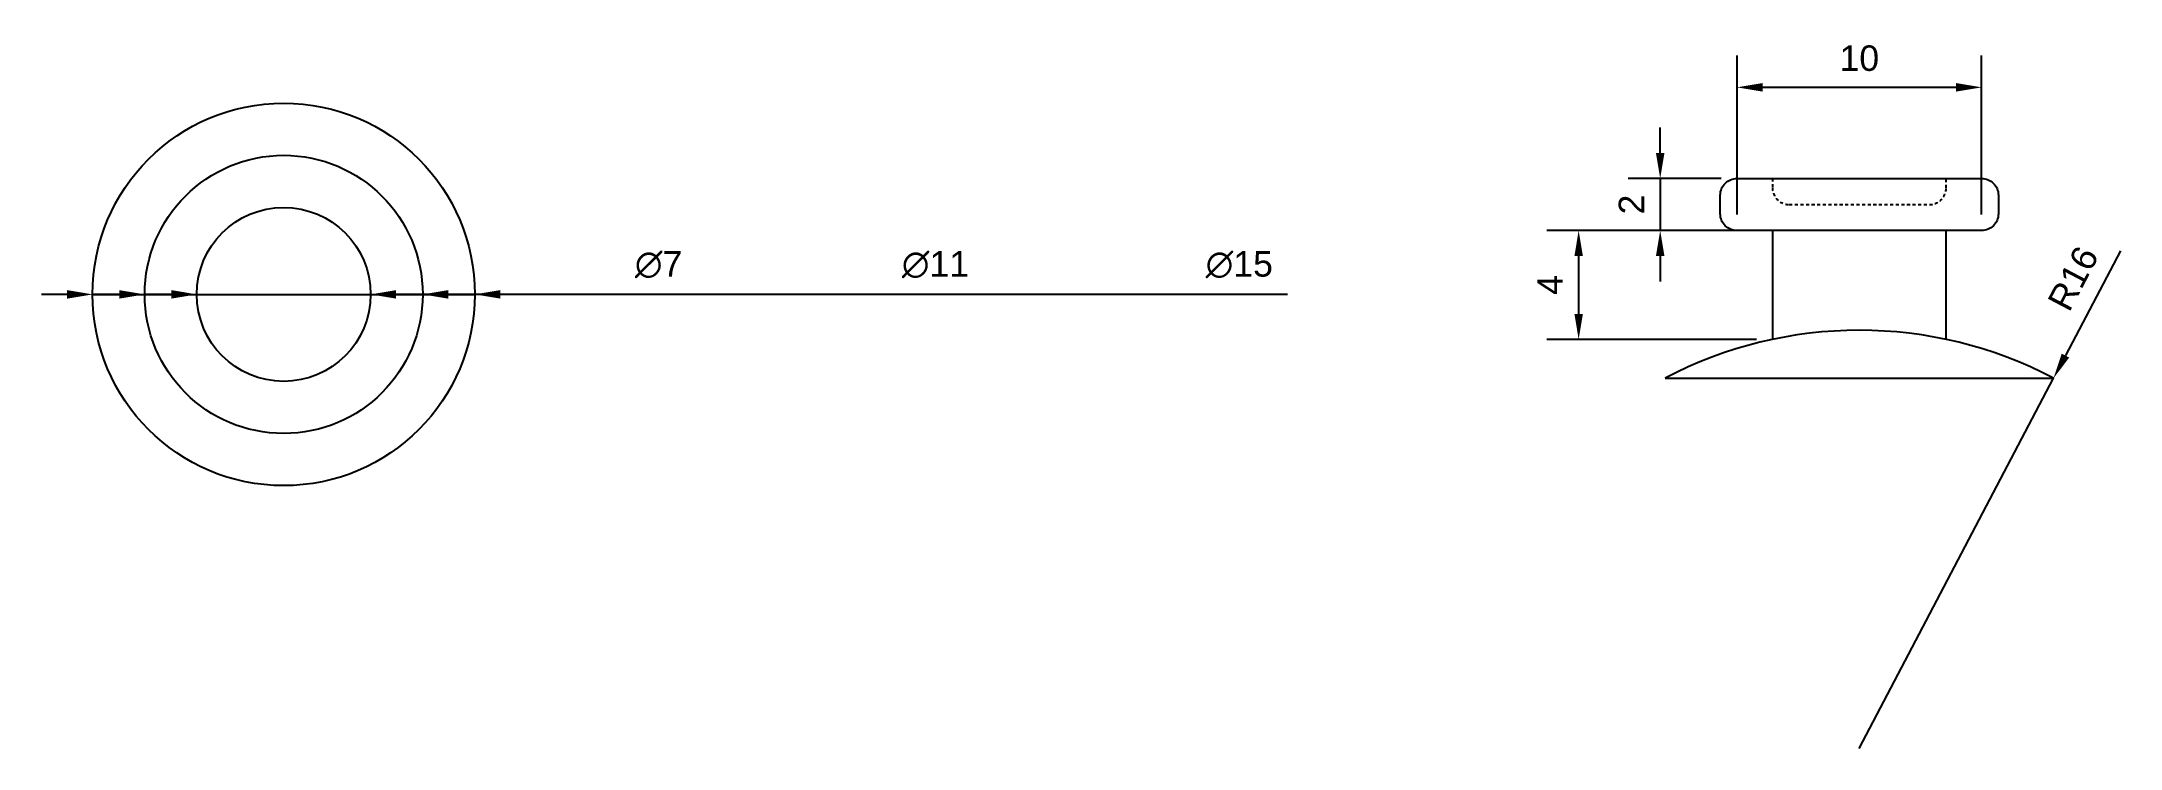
# Model space of a CAD drawing. Header units: millimetres. Extents: x 19.2 to 100.7, y 5.4 to 33.1.
import ezdxf

# ---------------------------------------------------------------- set-up
doc = ezdxf.new("R2010")
doc.units = ezdxf.units.MM
doc.linetypes.add('ACAD_ISO02W100', pattern=[15, 12, -3])
for name, color, linetype in [('baza', 1, 'Continuous'), ('cerc interior', 4, 'Continuous'), ('cerc mare', 2, 'Continuous'), ('dim', 3, 'Continuous'), ('la', 9, 'ACAD_ISO02W100'), ('maner', 6, 'Continuous')]:
    doc.layers.add(name, color=color, linetype=linetype)
doc.styles.get("Standard").update_dxf_attribs({"font": 'arial.ttf'})
doc.dimstyles.new('ISO-25', dxfattribs={"dimtxt": 2.5, "dimasz": 2.5, "dimexe": 1.25, "dimexo": 0.625, "dimtad": 1, "dimtxsty": 'Standard', "dimcen": 2.5, "dimadec": 0, "dimazin": 0, "dimtfac": 1, "dimtmove": 0, "dimatfit": 3, "dimfxl": 1, "dimarcsym": 0})

# ---------------------------------------------------------------- blocks, each defined once
blk = doc.blocks.new('*D2')
at = {"layer": 'Defpoints', "color": 0, "transparency": 16777216}
for p in [(25.289, 23.23), (32.104, 23.23)]:
    blk.add_point(p, dxfattribs=at)
at = {"layer": 'dim', "color": 0, "lineweight": -2, "transparency": 16777216}
for p, q in [((24.289, 23.23), (23.289, 23.23)), ((25.289, 23.23), (32.104, 23.23)), ((44.897, 23.23), (33.104, 23.23))]:
    blk.add_line(p, q, dxfattribs=at)
at = {"layer": 'dim', "color": 0, "transparency": 16777216}
for points in [[(24.289, 23.397), (24.289, 23.064), (25.289, 23.23)], [(33.104, 23.397), (33.104, 23.064), (32.104, 23.23)]]:
    blk.add_solid(points, dxfattribs=at)
at = {"layer": 'dim', "color": 0, "transparency": 16777216, "insert": (43.401, 24.394), "char_height": 1, "attachment_point": 5}
blk.add_mtext('∅7', dxfattribs=at)
blk = doc.blocks.new('*D3')
at = {"layer": 'Defpoints', "color": 0, "transparency": 16777216}
for p in [(23.244, 23.23), (34.148, 23.23)]:
    blk.add_point(p, dxfattribs=at)
at = {"layer": 'dim', "color": 0, "lineweight": -2, "transparency": 16777216}
for p, q in [((22.244, 23.23), (21.244, 23.23)), ((23.244, 23.23), (34.148, 23.23)), ((56.049, 23.23), (35.148, 23.23))]:
    blk.add_line(p, q, dxfattribs=at)
at = {"layer": 'dim', "color": 0, "transparency": 16777216}
for points in [[(22.244, 23.397), (22.244, 23.064), (23.244, 23.23)], [(35.148, 23.397), (35.148, 23.064), (34.148, 23.23)]]:
    blk.add_solid(points, dxfattribs=at)
at = {"layer": 'dim', "color": 0, "transparency": 16777216, "insert": (54.26, 24.394), "char_height": 1, "attachment_point": 5}
blk.add_mtext('∅11', dxfattribs=at)
blk = doc.blocks.new('*D4')
at = {"layer": 'Defpoints', "color": 0, "transparency": 16777216}
for p in [(21.2, 23.23), (36.193, 23.23)]:
    blk.add_point(p, dxfattribs=at)
at = {"layer": 'dim', "color": 0, "lineweight": -2, "transparency": 16777216}
for p, q in [((20.2, 23.23), (19.2, 23.23)), ((21.2, 23.23), (36.193, 23.23)), ((68.067, 23.23), (37.193, 23.23))]:
    blk.add_line(p, q, dxfattribs=at)
at = {"layer": 'dim', "color": 0, "transparency": 16777216}
for points in [[(20.2, 23.397), (20.2, 23.064), (21.2, 23.23)], [(37.193, 23.397), (37.193, 23.064), (36.193, 23.23)]]:
    blk.add_solid(points, dxfattribs=at)
at = {"layer": 'dim', "color": 0, "transparency": 16777216, "insert": (66.178, 24.394), "char_height": 1, "attachment_point": 5}
blk.add_mtext('∅15', dxfattribs=at)
blk = doc.blocks.new('*D5')
at = {"layer": 'Defpoints', "color": 0, "transparency": 16777216}
for p in [(98.117, 19.945), (90.497, 5.434)]:
    blk.add_point(p, dxfattribs=at)
at = {"layer": 'dim', "color": 0, "lineweight": -2, "transparency": 16777216}
for p, q in [((100.738, 24.937), (98.582, 20.83)), ((90.497, 5.434), (98.117, 19.945))]:
    blk.add_line(p, q, dxfattribs=at)
at = {"layer": 'dim', "color": 0, "transparency": 16777216}
blk.add_solid([(98.434, 20.908), (98.729, 20.753), (98.117, 19.945)], dxfattribs=at)
at = {"layer": 'dim', "color": 0, "transparency": 16777216, "insert": (98.887, 23.855), "char_height": 1, "attachment_point": 5, "rotation": 62.29743}
blk.add_mtext('R16', dxfattribs=at)
blk = doc.blocks.new('*D6')
at = {"layer": 'Defpoints', "color": 0, "transparency": 16777216}
for p in [(85.701, 27.775), (82.687, 25.731), (85.701, 25.731)]:
    blk.add_point(p, dxfattribs=at)
at = {"layer": 'dim', "color": 0, "lineweight": -2, "transparency": 16777216}
for p, q in [((82.687, 28.775), (82.687, 29.775)), ((85.076, 27.775), (81.437, 27.775)), ((82.687, 27.775), (82.687, 25.731)), ((85.076, 25.731), (81.437, 25.731)), ((82.687, 24.731), (82.687, 23.731))]:
    blk.add_line(p, q, dxfattribs=at)
at = {"layer": 'dim', "color": 0, "transparency": 16777216}
for points in [[(82.52, 28.775), (82.853, 28.775), (82.687, 27.775)], [(82.52, 24.731), (82.853, 24.731), (82.687, 25.731)]]:
    blk.add_solid(points, dxfattribs=at)
at = {"layer": 'dim', "color": 0, "transparency": 16777216, "insert": (81.56, 26.753), "char_height": 1, "attachment_point": 5, "rotation": 90}
blk.add_mtext('2', dxfattribs=at)
blk = doc.blocks.new('*D7')
at = {"layer": 'Defpoints', "color": 0, "transparency": 16777216}
for p in [(95.294, 31.347), (85.701, 25.731), (95.294, 25.731)]:
    blk.add_point(p, dxfattribs=at)
at = {"layer": 'dim', "color": 0, "lineweight": -2, "transparency": 16777216}
for p, q in [((85.701, 26.356), (85.701, 32.597)), ((95.294, 26.356), (95.294, 32.597)), ((86.701, 31.347), (94.294, 31.347))]:
    blk.add_line(p, q, dxfattribs=at)
at = {"layer": 'dim', "color": 0, "transparency": 16777216}
for points in [[(86.701, 31.514), (86.701, 31.18), (85.701, 31.347)], [(94.294, 31.514), (94.294, 31.18), (95.294, 31.347)]]:
    blk.add_solid(points, dxfattribs=at)
at = {"layer": 'dim', "color": 0, "transparency": 16777216, "insert": (90.497, 32.483), "char_height": 1, "attachment_point": 5}
blk.add_mtext('10', dxfattribs=at)
blk = doc.blocks.new('*D8')
at = {"layer": 'Defpoints', "color": 0, "transparency": 16777216}
for p in [(87.09, 25.731), (79.488, 21.466), (87.09, 21.466)]:
    blk.add_point(p, dxfattribs=at)
at = {"layer": 'dim', "color": 0, "lineweight": -2, "transparency": 16777216}
for p, q in [((86.465, 25.731), (78.238, 25.731)), ((79.488, 24.731), (79.488, 22.466)), ((86.465, 21.466), (78.238, 21.466))]:
    blk.add_line(p, q, dxfattribs=at)
at = {"layer": 'dim', "color": 0, "transparency": 16777216}
for points in [[(79.322, 24.731), (79.655, 24.731), (79.488, 25.731)], [(79.322, 22.466), (79.655, 22.466), (79.488, 21.466)]]:
    blk.add_solid(points, dxfattribs=at)
at = {"layer": 'dim', "color": 0, "transparency": 16777216, "insert": (78.363, 23.598), "char_height": 1, "attachment_point": 5, "rotation": 90}
blk.add_mtext('4', dxfattribs=at)

msp = doc.modelspace()

# ---------------------------------------------------------------- linework, layer by layer
at = {"layer": 'baza'}
msp.add_lwpolyline([(82.878, 19.945), (98.117, 19.945, 0.246573)], format="xyb", close=True, dxfattribs=at)
msp.add_circle((28.696, 23.23), 7.497, dxfattribs=at)
at = {"layer": 'cerc interior'}
msp.add_circle((28.696, 23.23), 3.408, dxfattribs=at)
at = {"layer": 'cerc mare'}
msp.add_lwpolyline([(85.701, 27.775), (95.294, 27.775, -0.414214), (95.95, 27.119), (95.95, 26.386, -0.414214), (95.294, 25.731), (85.701, 25.731, -0.414214), (85.045, 26.386), (85.045, 27.119, -0.414214)], format="xyb", close=True, dxfattribs=at)
msp.add_circle((28.696, 23.23), 5.452, dxfattribs=at)
at = {"layer": 'la', "ltscale": 0.01}
msp.add_lwpolyline([(87.09, 27.775), (87.09, 27.408, 0.414214), (87.746, 26.753), (93.249, 26.753, 0.414214), (93.905, 27.408), (93.905, 27.775)], format="xyb", dxfattribs=at)
at = {"layer": 'maner'}
for p, q in [((87.09, 25.731), (87.09, 21.466)), ((93.905, 21.466), (93.905, 25.731))]:
    msp.add_line(p, q, dxfattribs=at)

# ---------------------------------------------------------------- dimensions: what is measured, and where the dimension line sits
at = {"layer": 'dim'}
dim = msp.add_linear_dim(base=(95.294, 31.347), p1=(85.701, 25.731), p2=(95.294, 25.731), dimstyle='ISO-25', override={"dimtxt": 1, "dimasz": 1, "dimdec": 0}, dxfattribs=at)
dim.commit()
dim.dimension.update_dxf_attribs({"geometry": '*D7', "text_midpoint": (90.497, 32.483)})
dim = msp.add_linear_dim(base=(82.687, 25.731), p1=(85.701, 27.775), p2=(85.701, 25.731), angle=90, dimstyle='ISO-25', override={"dimtxt": 1, "dimasz": 1, "dimdec": 0}, dxfattribs=at)
dim.commit()
dim.dimension.update_dxf_attribs({"geometry": '*D6', "text_midpoint": (81.56, 26.753)})
dim = msp.add_linear_dim(base=(79.488, 21.466), p1=(87.09, 25.731), p2=(87.09, 21.466), angle=90, dimstyle='ISO-25', override={"dimtxt": 1, "dimasz": 1, "dimdec": 0}, dxfattribs=at)
dim.commit()
dim.dimension.update_dxf_attribs({"geometry": '*D8', "text_midpoint": (79.488, 23.598), "dimtype": 160})
for p1, p2, picture, middle in [((21.2, 23.23), (36.193, 23.23), '*D4', (66.178, 23.23)), ((23.244, 23.23), (34.148, 23.23), '*D3', (54.26, 23.23)), ((25.289, 23.23), (32.104, 23.23), '*D2', (43.401, 23.23))]:
    dim = msp.add_diameter_dim_2p(p1=p1, p2=p2, dimstyle='ISO-25', override={"dimtxt": 1, "dimasz": 1, "dimdec": 0}, dxfattribs=at)
    dim.commit()
    dim.dimension.update_dxf_attribs({"geometry": picture, "text_midpoint": middle, "dimtype": 163})
dim = msp.add_radius_dim(center=(90.497, 5.434), mpoint=(98.117, 19.945), dimstyle='ISO-25', override={"dimtxt": 1, "dimasz": 1, "dimdec": 0}, dxfattribs=at)
dim.commit()
dim.dimension.update_dxf_attribs({"geometry": '*D5', "text_midpoint": (98.887, 23.855)})

doc.saveas('drawing.dxf')
